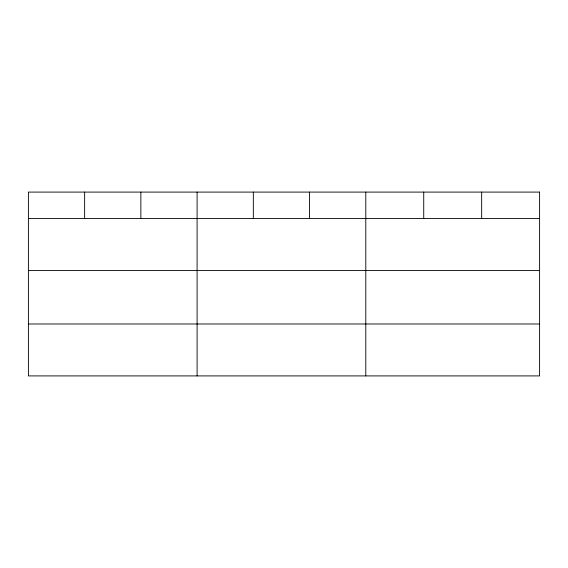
<?xml version="1.0" encoding="UTF-8"?>
<svg xmlns="http://www.w3.org/2000/svg" width="568" height="568" viewBox="0 0 568 568"><rect width="100%" height="100%" fill="white"/><g stroke="black" fill="none" stroke-linecap="round" stroke-linejoin="round"><path stroke-width="0.85" d="M28.4 218.559L539.6 218.559M28.4 270.489L539.6 270.489M28.4 323.987L539.6 323.987M481.664 192.09L481.664 218.559M423.728 192.09L423.728 218.559M365.792 192.09L365.792 375.91M309.56 192.09L309.56 218.559M253.328 192.09L253.328 218.559M197.096 192.09L197.096 375.91M140.864 192.09L140.864 218.559M84.632 192.09L84.632 218.559M539.6 192.09L28.4 192.09L28.4 375.91L539.6 375.91L539.6 192.09"/></g></svg>
